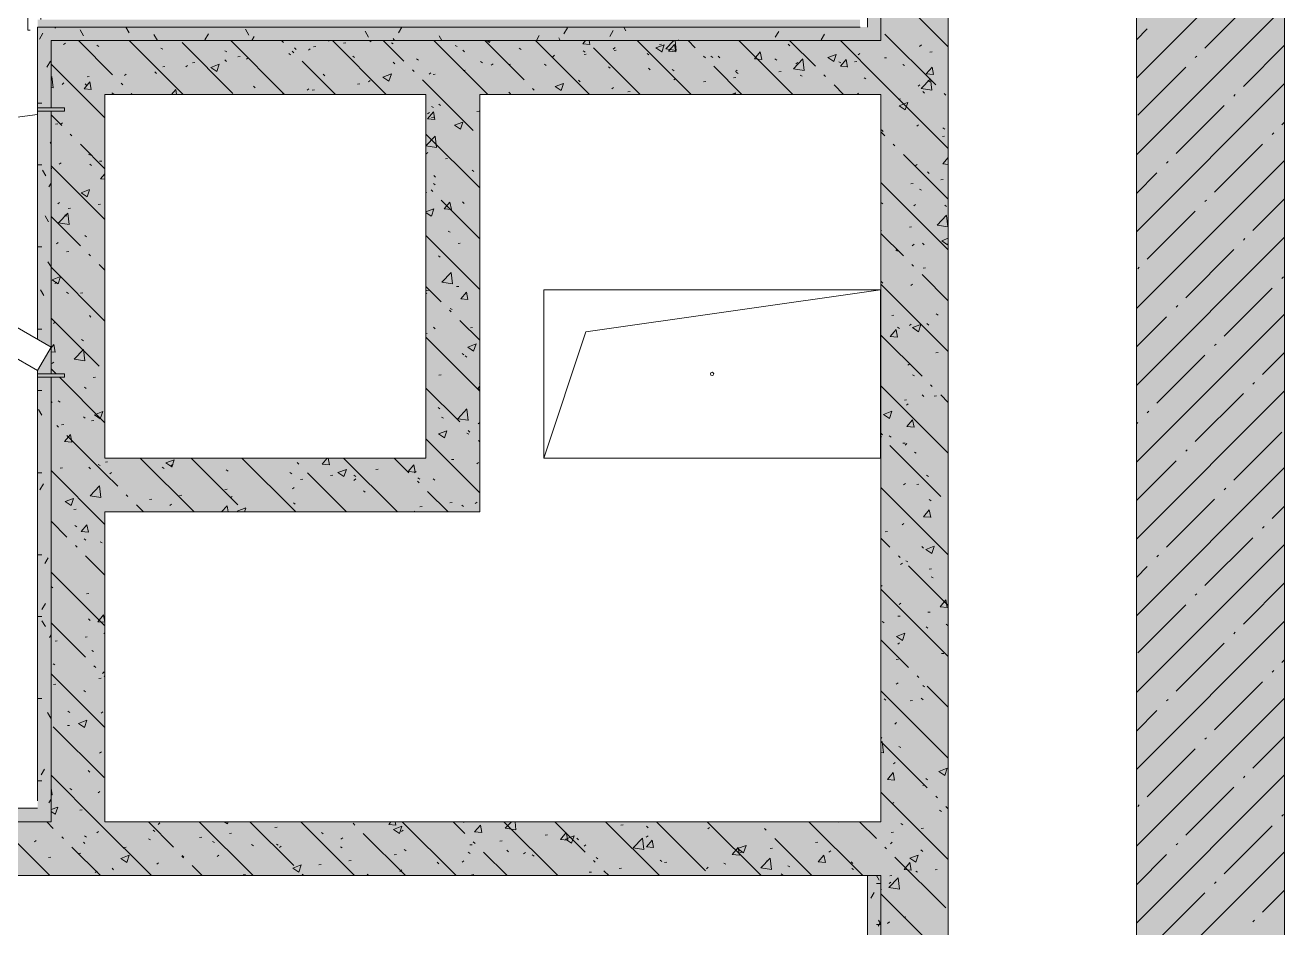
# Model space of a CAD drawing. Header units: millimetres. Extents: x -3817 to 677485, y -22715 to 103890.
# Drawn here: x 410113 to 411985, y 25262 to 26602 of the extents above; entities that cross this region are included whole.
import ezdxf

# ---------------------------------------------------------------- set-up
doc = ezdxf.new("R2010")
doc.units = ezdxf.units.MM
doc.layers.add('PDF _Геометрия', color=7, linetype='Continuous', true_color=0x1d1d1d)
doc.layers.add('PDF _Сплошная заливка', color=7, linetype='Continuous', true_color=0xffffff)

msp = doc.modelspace()

# ---------------------------------------------------------------- hatches: boundary and pattern name
at = {"layer": 'PDF _Сплошная заливка', "transparency": 33554559}
h = msp.add_hatch(color=256, dxfattribs=at)
h.paths.add_polyline_path([(411363.6, 26579), (411383.6, 26579), (411383.6, 27779), (411363.6, 27790.6), (411363.6, 26599)], flags=0)
h.paths.add_polyline_path([(411383.6, 27825.2), (411383.6, 28819), (411363.6, 28819), (411363.6, 27836.7), (411372.3, 27831.7)], flags=0)
for points in [[(411482.9, 20719), (411482.9, 28819), (411383.6, 28819), (411383.6, 28269), (411423.6, 28269), (411423.6, 28264), (411383.6, 28264), (411383.6, 27825.2), (411403.6, 27813.6), (411383.6, 27779), (411383.6, 27774), (411423.6, 27774), (411423.6, 27769), (411383.6, 27769), (411383.6, 21619), (411423.6, 21619), (411423.6, 21614), (411383.6, 21614), (411383.6, 21275.2), (411403.6, 21263.6), (411383.6, 21229), (411383.6, 21224), (411423.6, 21224), (411423.6, 21219), (411383.6, 21219), (411383.6, 20719)], [(411363.6, 26579), (411363.6, 26599), (410151.4, 26599), (410151.4, 26579), (410521, 26579)], [(410788, 26499), (411383.6, 26499), (411383.6, 26579), (410151.4, 26579), (410151.4, 26499), (410708, 26499)], [(410231.4, 25419), (410231.4, 26499), (410151.4, 26499), (410151.4, 26479), (410171.4, 26479), (410171.4, 26474), (410151.4, 26474), (410151.4, 26084), (410171.4, 26084), (410171.4, 26079), (410151.4, 26079), (410151.4, 25419)], [(410788, 25879), (410788, 25959), (410231.4, 25959), (410231.4, 25879), (410521, 25879)], [(411383.6, 25339), (411383.6, 25419), (408432.9, 25419), (408432.9, 25339), (411363.6, 25339)]]:
    msp.add_hatch(color=256, dxfattribs=at).paths.add_polyline_path(points)
h = msp.add_hatch(color=256, dxfattribs=at)
h.paths.add_polyline_path([(411982.9, 17069), (411982.9, 17449), (411762.9, 17449), (411762.9, 17069)], flags=0)
h.paths.add_polyline_path([(411982.9, 21019), (411982.9, 24619), (411762.9, 24619), (411762.9, 21019), (411771.4, 21019)], flags=0)
h.paths.add_polyline_path([(411982.9, 25119), (411982.9, 28519), (411762.9, 28519), (411762.9, 25119), (411887, 25119)], flags=0)
h = msp.add_hatch(color=256, dxfattribs=at)
h.paths.add_polyline_path([(410131.4, 25439), (410151.4, 25439), (410151.4, 26079), (410131.4, 26079), (410131.4, 25450)], flags=0)
h.paths.add_polyline_path([(410151.4, 26123.6), (410150.9, 26474), (410131.4, 26474), (410131.4, 26135.2), (410144.3, 26127.7)], flags=0)
h.paths.add_polyline_path([(410131.4, 26084), (410151.4, 26084), (410151.4, 26123.6), (410131.4, 26089)], flags=0)
h.paths.add_polyline_path([(410151, 26479), (410151.4, 26479), (410151.4, 26599), (410131.4, 26599), (410131.4, 26479)], flags=0)
h = msp.add_hatch(color=256, dxfattribs=at)
h.paths.add_polyline_path([(411383.6, 20719), (411383.6, 21229), (411363.6, 21240.6), (411363.6, 20719)], flags=0)
h.paths.add_polyline_path([(411383.6, 21275.2), (411383.6, 25339), (411363.6, 25339), (411363.6, 21286.7), (411381, 21276.7)], flags=0)

# ---------------------------------------------------------------- linework, layer by layer
at = {"layer": 'PDF _Геометрия', "color": 9, "lineweight": 9, "true_color": 0xc0c0c0}
for points in [[(411483.6, 25119), (411483.6, 28819), (411482.9, 28819), (411482.9, 29019), (412423.6, 29019), (412252.9, 29019), (412032.9, 29019), (412032.9, 20409)], [(411982.9, 20439), (411982.9, 20519), (411982.9, 28519), (411762.9, 28519), (411762.9, 25119)], [(410151.4, 26599), (410131.4, 26599)], [(411383.6, 25119), (408432.9, 25119), (408432.9, 25339), (411363.6, 25339), (411363.6, 25039), (408432.9, 25039), (411383.6, 25039)]]:
    msp.add_lwpolyline(points, dxfattribs=at)
at = {"layer": 'PDF _Геометрия', "color": 7, "lineweight": 9}
for points in [[(411363.6, 27790.6), (411363.6, 26599)], [(410136.4, 26614.5), (410136.4, 26610), (410136.4, 26614.5), (410116.9, 26614.5), (410116.9, 26594.5), (410116.9, 26614.5), (410120.4, 26614.5)], [(410131.4, 26599), (410131.4, 26135.2)], [(411352.6, 26599), (410151.4, 26599)], [(411383.6, 26579), (411363.6, 26579), (410151.4, 26579), (411363.6, 26579)], [(410882.9, 25959), (410945.4, 26146.5), (411382.9, 26209)], [(410151.4, 25439), (410151.4, 26079), (410151.4, 25439), (410151.4, 25419), (408452.9, 25419)], [(410131.4, 26089), (410131.4, 25450)], [(410151.4, 25419), (408452.9, 25419), (408432.9, 25419), (408432.9, 25489), (408432.9, 25419)], [(410131.4, 25439), (408463.9, 25439)], [(411383.6, 25039), (411383.6, 21275.2), (411383.6, 25339), (411363.6, 25339)], [(411383.6, 25339), (411383.6, 25119)]]:
    msp.add_lwpolyline(points, dxfattribs=at)
for points in [[(411383.6, 27779), (411383.6, 26579)], [(410116.9, 26594.5), (410120.4, 26594.5)], [(410151.4, 26499), (410151.4, 26479)], [(410151.4, 26474), (410151.4, 26084)], [(411382.9, 26209), (411382.9, 25959), (410882.9, 25959), (410882.9, 26209)], [(411382.9, 26209), (410882.9, 26209), (410882.9, 25959), (411382.9, 25959)]]:
    msp.add_lwpolyline(points, close=True, dxfattribs=at)
at = {"layer": 'PDF _Геометрия', "lineweight": 9}
for points in [[(411762.9, 26523.1), (411982.9, 26743.1)], [(411864.7, 26567.9), (411935.9, 26639.2)], [(411762.9, 26409.1), (411982.9, 26629.1)], [(411762.9, 26580.2), (411779.1, 26596.4)], [(411921.7, 26510.9), (411982.9, 26572.1)], [(411850.4, 26553.6), (411852.8, 26556)], [(411764.9, 26468.1), (411836.2, 26539.4)], [(411762.9, 26295), (411982.9, 26515)], [(411907.4, 26496.6), (411909.8, 26499)], [(411821.9, 26411.1), (411893.2, 26482.4)], [(411978.7, 26453.8), (411982.9, 26458)], [(411964.5, 26439.6), (411966.8, 26442)], [(411878.9, 26354.1), (411950.2, 26425.3)], [(411762.9, 26181), (411982.9, 26401)], [(411807.6, 26396.8), (411810, 26399.2)], [(411762.9, 26352.1), (411793.4, 26382.6)], [(411864.7, 26339.8), (411867, 26342.2)], [(411935.9, 26297), (411982.9, 26344)], [(411779.1, 26254.3), (411850.4, 26325.5)], [(411762.9, 26066.9), (411982.9, 26286.9)], [(411921.7, 26282.8), (411924.1, 26285.1)], [(411836.2, 26197.2), (411907.4, 26268.5)], [(411764.9, 26240), (411767.2, 26242.4)], [(411978.7, 26225.7), (411981.1, 26228.1)], [(411893.2, 26140.2), (411964.5, 26211.5)], [(411821.9, 26183), (411824.3, 26185.4)], [(411762.9, 25952.9), (411982.9, 26172.9)], [(411762.9, 26124), (411807.6, 26168.7)], [(411878.9, 26126), (411881.3, 26128.3)], [(411793.4, 26040.4), (411864.7, 26111.7)], [(411950.2, 26083.2), (411982.9, 26115.9)], [(411762.9, 25838.8), (411982.9, 26058.9)], [(411850.4, 25983.4), (411921.7, 26054.7)], [(411935.9, 26068.9), (411938.3, 26071.3)], [(411779.1, 26026.2), (411781.5, 26028.5)], [(411762.9, 26009.9), (411764.9, 26011.9)], [(411907.4, 25926.4), (411978.7, 25997.7)], [(411836.2, 25969.1), (411838.5, 25971.5)], [(411762.9, 25895.9), (411821.9, 25954.9)], [(411762.9, 25724.8), (411982.9, 25944.8)], [(411893.2, 25912.1), (411895.5, 25914.5)], [(411807.6, 25826.6), (411878.9, 25897.9)], [(411964.5, 25869.3), (411982.9, 25887.8)], [(411950.2, 25855.1), (411952.6, 25857.5)], [(411762.9, 25610.8), (411982.9, 25830.8)], [(411864.7, 25769.6), (411935.9, 25840.8)], [(411793.4, 25812.3), (411795.8, 25814.7)], [(411762.9, 25781.8), (411779.1, 25798.1)], [(411921.7, 25712.5), (411982.9, 25773.7)], [(411850.4, 25755.3), (411852.8, 25757.7)], [(411764.9, 25669.8), (411836.2, 25741)], [(411762.9, 25496.7), (411982.9, 25716.7)], [(411907.4, 25698.3), (411909.8, 25700.6)], [(411821.9, 25612.7), (411893.2, 25684)], [(411964.5, 25641.2), (411966.8, 25643.6)], [(411978.7, 25655.5), (411982.9, 25659.7)], [(411878.9, 25555.7), (411950.2, 25627)], [(411762.9, 25382.7), (411982.9, 25602.7)], [(411807.6, 25598.5), (411810, 25600.8)], [(411762.9, 25553.7), (411793.4, 25584.2)], [(411864.7, 25541.5), (411867, 25543.8)], [(411935.9, 25498.7), (411982.9, 25545.6)], [(411779.1, 25455.9), (411850.4, 25527.2)], [(411762.9, 25268.6), (411982.9, 25488.6)], [(411921.7, 25484.4), (411924.1, 25486.8)], [(411836.2, 25398.9), (411907.4, 25470.2)], [(411764.9, 25441.7), (411767.2, 25444)], [(411978.7, 25427.4), (411981.1, 25429.8)], [(411893.2, 25341.9), (411964.5, 25413.2)], [(411821.9, 25384.6), (411824.3, 25387)], [(411762.9, 25154.6), (411982.9, 25374.6)], [(411762.9, 25325.6), (411807.6, 25370.4)], [(411878.9, 25327.6), (411881.3, 25330)], [(411793.4, 25242.1), (411864.7, 25313.4)], [(411950.2, 25284.8), (411982.9, 25317.5)], [(411935.9, 25270.6), (411938.3, 25273)]]:
    msp.add_lwpolyline(points, dxfattribs=at)
at = {"layer": 'PDF _Геометрия', "color": 252, "lineweight": 9, "true_color": 0x878787}
for points in [[(411483.6, 26569.7), (411383.6, 26669.7)], [(410242.9, 26528.1), (410192, 26579)], [(410347.4, 26499), (410267.4, 26579)], [(410498.2, 26499), (410418.2, 26579)], [(410496.8, 26575.9), (410493.7, 26579)], [(410562.9, 26579), (410564.6, 26577.9)], [(410649.1, 26499), (410569.1, 26579)], [(410625, 26577), (410627.6, 26579)], [(410675.3, 26548.3), (410644.6, 26579)], [(410800, 26499), (410720, 26579)], [(410853.9, 26520.6), (410795.5, 26579)], [(410798.5, 26579), (410802.6, 26576.2)], [(410802.6, 26576.2), (410803.5, 26579)], [(410950.8, 26499), (410870.8, 26579)], [(410951.5, 26573.2), (410940.9, 26574.2), (410944.9, 26579)], [(410951.5, 26573.2), (410950.4, 26579)], [(411101.7, 26499), (411021.7, 26579)], [(411079.8, 26564.1), (411064, 26566.6), (411075.9, 26579)], [(411079.8, 26564), (411078.1, 26579)], [(411107.8, 26568.4), (411097.2, 26579)], [(411252.6, 26499), (411172.6, 26579)], [(411286.4, 26540.7), (411248.1, 26579)], [(411483.6, 26418.9), (411383.6, 26518.9), (411323.5, 26579)], [(411464.9, 26513.1), (411389.5, 26588.5)], [(410170.1, 26573.1), (410172.8, 26575.1)], [(410219.6, 26571.9), (410222.4, 26570.1)], [(410314.5, 26567.8), (410317.4, 26566)], [(410421.4, 26500.5), (410345.9, 26575.9)], [(410409.4, 26563.8), (410412.3, 26562)], [(410504.3, 26559.8), (410507.2, 26558)], [(410511.9, 26560.8), (410509.4, 26563.3)], [(410513, 26568.1), (410515.5, 26565.8)], [(410533.7, 26564.5), (410536.4, 26566.5)], [(410541.3, 26569.4), (410544.6, 26569.9)], [(410585.8, 26575.3), (410589.1, 26575.7)], [(410656.7, 26575.7), (410659.5, 26573.9)], [(410751.6, 26571.7), (410754.4, 26569.9)], [(410763, 26564.6), (410765.5, 26562.4)], [(410846.5, 26567.7), (410849.3, 26565.9)], [(410941.4, 26563.7), (410944.3, 26561.9)], [(411026.3, 26499), (410957, 26568.4)], [(410986.1, 26566.4), (410988.8, 26568.5)], [(410987.3, 26564.2), (410990.6, 26564.6)], [(411036.3, 26559.6), (411039.2, 26557.8)], [(411058.1, 26562), (411049.2, 26568), (411061.7, 26572.7)], [(411054.6, 26573.1), (411058, 26573.5)], [(411058.1, 26561.9), (411061.7, 26572.7)], [(411068.4, 26563), (411077, 26573.2)], [(411068.4, 26563), (411079, 26562.1)], [(411079, 26562), (411077, 26573.2)], [(411206.6, 26550.9), (411195.9, 26551.8), (411204.5, 26562.1)], [(411206.6, 26550.9), (411204.5, 26562)], [(411245.7, 26573.6), (411248.2, 26571.3)], [(411349.8, 26557.8), (411352.4, 26559.8)], [(411441, 26570.3), (411443.7, 26572.4)], [(411456.1, 26561.9), (411459.5, 26562.4)], [(410231.4, 26464.1), (410196.5, 26499), (410151.4, 26544.1)], [(410317.2, 26539.9), (410320.5, 26540.4)], [(410351.6, 26539.8), (410354.2, 26541.8)], [(410361.7, 26545.8), (410365, 26546.2)], [(410397.7, 26533.1), (410388.8, 26539.1), (410401.3, 26543.9)], [(410397.7, 26533.1), (410401.3, 26543.8)], [(410409.4, 26550.3), (410411.8, 26548)], [(410429, 26554.7), (410432.3, 26555.1)], [(410441.4, 26551.1), (410444.1, 26553.2)], [(410573.7, 26499), (410524.5, 26548.3)], [(410599.3, 26555.8), (410602.1, 26554)], [(410659.3, 26546.8), (410661.8, 26544.6)], [(410694.2, 26551.8), (410697, 26550)], [(410789.1, 26547.8), (410791.9, 26546)], [(410805, 26542.5), (410807.7, 26544.6)], [(410830.5, 26543.5), (410833.8, 26544)], [(410884, 26543.8), (410886.8, 26542)], [(410896.3, 26555), (410899, 26557.1)], [(410942.8, 26558.3), (410946.1, 26558.8)], [(411122.9, 26553.3), (411120.4, 26555.8)], [(411131.3, 26555.6), (411134.1, 26553.8)], [(411177.2, 26499), (411135.5, 26540.7)], [(411142, 26555.8), (411144.5, 26553.5)], [(411226.2, 26551.6), (411229, 26549.8)], [(411269.5, 26534.7), (411253.7, 26537.1), (411267.6, 26551.6)], [(411257.4, 26544.5), (411260.1, 26546.5)], [(411269.5, 26534.6), (411267.6, 26551.5)], [(411313.6, 26547.7), (411304.8, 26553.7), (411317.2, 26558.5)], [(411313.6, 26547.7), (411317.2, 26558.4)], [(411321.1, 26547.6), (411323.9, 26545.8)], [(411334.1, 26539.8), (411323.5, 26540.7), (411332, 26550.9)], [(411334.1, 26539.7), (411332, 26550.8)], [(411344.3, 26547.2), (411347.6, 26547.7)], [(411388.8, 26553.1), (411392.1, 26553.5)], [(411416, 26543.6), (411418.8, 26541.8)], [(410151.4, 26524.3), (410152.6, 26525.5)], [(410154.6, 26508.6), (410152.6, 26525.5)], [(410204.9, 26525.2), (410208.2, 26525.6)], [(410260.3, 26527.2), (410263, 26529.3)], [(410305.7, 26532.5), (410308.1, 26530.2)], [(410555.7, 26529), (410558.1, 26526.8)], [(410653.2, 26518.9), (410644.3, 26524.8), (410656.8, 26529.6)], [(410653.2, 26518.8), (410656.8, 26529.6)], [(410690.4, 26533.2), (410687.9, 26535.7)], [(410712.7, 26529.2), (410715.3, 26531.2)], [(410718.7, 26528.8), (410722, 26529.3)], [(410763.2, 26534.7), (410766.5, 26535.1)], [(410978.9, 26539.8), (410981.7, 26538)], [(411038.3, 26538), (411040.8, 26535.7)], [(411073.8, 26535.8), (411076.7, 26534)], [(411076.3, 26520.6), (411079, 26522.6)], [(411164.7, 26523.6), (411168, 26524)], [(411167.6, 26533.1), (411170.3, 26535.1)], [(411168.7, 26531.8), (411171.6, 26530)], [(411232, 26532.4), (411235.3, 26532.9)], [(411263.7, 26527.7), (411266.5, 26525.9)], [(411301.4, 26525.6), (411298.9, 26528.1)], [(411358.6, 26523.7), (411361.4, 26521.9)], [(411459.3, 26505.2), (411443.5, 26507.7), (411457.3, 26522.1)], [(411461.6, 26528.6), (411451, 26529.5), (411459.6, 26539.7)], [(411459.3, 26505.2), (411457.3, 26522.1)], [(411461.6, 26528.5), (411459.6, 26539.7)], [(410151.4, 26509.1), (410154.6, 26508.6)], [(410168, 26513.9), (410170.6, 26516)], [(410211, 26506.4), (410200.4, 26507.4), (410208.9, 26517.6)], [(410202, 26514.7), (410204.4, 26512.4)], [(410211, 26506.4), (410209, 26517.5)], [(410257.9, 26513.1), (410255.4, 26515.6)], [(410330.2, 26499), (410336.5, 26506.4)], [(410337.8, 26499), (410336.5, 26506.4)], [(410452, 26511.2), (410454.4, 26509)], [(410531.6, 26505.3), (410534.2, 26507.3)], [(410539, 26505.2), (410542.4, 26505.6)], [(410606.4, 26514), (410609.7, 26514.5)], [(410622.9, 26517.8), (410625.5, 26519.8)], [(410778.4, 26445.2), (410724.6, 26499), (410703, 26520.6)], [(410869, 26505.5), (410866.4, 26508)], [(410908.7, 26504.6), (410899.9, 26510.6), (410912.3, 26515.4)], [(410908.7, 26504.6), (410912.3, 26515.3)], [(410934.6, 26520.2), (410937.1, 26517.9)], [(410984, 26507.2), (410986.6, 26509.3)], [(411007.9, 26502.9), (411011.2, 26503.4)], [(411120.2, 26517.7), (411123.5, 26518.2)], [(411328.1, 26499), (411314, 26513.1)], [(411438.9, 26511.1), (411441.5, 26513.2)], [(411445.7, 26503.1), (411448.2, 26500.9)], [(411453.5, 26519.7), (411456.3, 26517.9)], [(410241.7, 26501.3), (410244.5, 26499.5)], [(410272, 26499), (410270.5, 26500.5)], [(410494.5, 26499.3), (410497.8, 26499.8)], [(410727.2, 26484.6), (410729.7, 26482.3)], [(410830.9, 26502.4), (410833.4, 26500.1)], [(411162.2, 26499), (411167.8, 26501.1)], [(411167.1, 26499), (411167.8, 26501.1)], [(411348.1, 26499), (411350.2, 26500.7)], [(411409.4, 26491.8), (411412.7, 26492.3)], [(411419.7, 26476.2), (411410.9, 26482.1), (411423.3, 26486.9)], [(411419.8, 26476.1), (411423.4, 26486.8)], [(411480, 26498), (411477.5, 26500.5)], [(410167.4, 26452.7), (410151.4, 26468.7)], [(410721.1, 26461.8), (410710.5, 26462.7), (410719.1, 26473)], [(410710.5, 26470), (410713.2, 26472)], [(410716.2, 26481.3), (410719.1, 26479.5)], [(410721.1, 26461.7), (410719.1, 26472.9)], [(410783.7, 26473.4), (410787.1, 26473.9)], [(410158.1, 26455), (410161.4, 26455.5)], [(410165.8, 26454.7), (410168.4, 26456.8)], [(410716.4, 26464.6), (410719.7, 26465)], [(410759.3, 26447.3), (410750.5, 26453.3), (410762.9, 26458)], [(410759.3, 26447.2), (410762.9, 26458)], [(411436.7, 26451.9), (411439.4, 26454)], [(411475.5, 26449.2), (411478.4, 26447.4)], [(410182.5, 26437.6), (410180, 26440.1)], [(410788, 26360.1), (410708, 26440.1)], [(410723.8, 26420.3), (410708, 26422.8), (410721.9, 26437.2)], [(410723.9, 26420.3), (410721.9, 26437.2)], [(411389.5, 26437.6), (411383.6, 26443.5)], [(411384.7, 26446.3), (411387.1, 26444)], [(411474.9, 26436.5), (411478.2, 26436.9)], [(410231.4, 26388.7), (410195.1, 26425)], [(410207, 26410.5), (410209.9, 26408.7)], [(410708.4, 26410.8), (410711, 26412.9)], [(411404.5, 26422.5), (411402, 26425)], [(411483.6, 26343.5), (411417.1, 26410)], [(410231.4, 26313.2), (410151.4, 26393.2)], [(410163.6, 26395.5), (410166.3, 26397.6)], [(410208.8, 26395.6), (410211.3, 26393.4)], [(410223.6, 26399.7), (410226.9, 26400.1)], [(410737, 26403.3), (410740.3, 26403.7)], [(411434.6, 26392.8), (411437.2, 26394.8)], [(411483.6, 26395.1), (411475.7, 26395.8), (411483.6, 26405.3)], [(410151.4, 26389.5), (410152.4, 26388.8)], [(410231.4, 26373.1), (410225, 26373.6), (410231.4, 26381.2)], [(410719.9, 26378.5), (410722.4, 26376.3)], [(410776.5, 26386.4), (410779.3, 26384.6)], [(411452.6, 26384.1), (411455, 26381.8)], [(411472.6, 26372.2), (411476, 26372.6)], [(410205, 26346.8), (410196.2, 26352.8), (410208.6, 26357.6)], [(410205, 26346.8), (410208.6, 26357.5)], [(410708, 26353), (410708.9, 26353.7)], [(410718.1, 26354.6), (410715.6, 26357.2)], [(410719.1, 26366.6), (410721.9, 26364.8)], [(411483.6, 26268), (411383.6, 26368)], [(411428.1, 26366.4), (411431.4, 26366.8)], [(411440.9, 26358.4), (411443.7, 26356.6)], [(410161.5, 26336.3), (410164.1, 26338.4)], [(410221.3, 26335.4), (410224.7, 26335.9)], [(410788, 26284.7), (410730.7, 26342.1)], [(410745.8, 26328.1), (410735.2, 26329), (410743.7, 26339.2)], [(410745.8, 26328), (410743.7, 26339.1)], [(410762.5, 26339.5), (410765, 26337.2)], [(411383.6, 26338.4), (411386.3, 26336.7)], [(411432.4, 26333.6), (411435.1, 26335.6)], [(411478.4, 26334.5), (411481.2, 26332.7)], [(410195.1, 26274.2), (410151.4, 26317.8)], [(410178.1, 26306), (410162.3, 26308.5), (410176.2, 26322.9)], [(410171.7, 26320.1), (410174.5, 26318.3)], [(410178.2, 26305.9), (410176.2, 26322.8)], [(410176.8, 26329.6), (410180.2, 26330)], [(410708, 26324.6), (410719.6, 26329.1)], [(410708, 26323.8), (410716, 26318.4)], [(410716.1, 26318.3), (410719.7, 26329)], [(411482.9, 26302.6), (411467, 26305.1), (411480.9, 26319.5)], [(411482.9, 26302.6), (411480.9, 26319.4)], [(411425.9, 26302.1), (411429.2, 26302.5)], [(410159.3, 26277.2), (410162, 26279.2)], [(410201.5, 26289.5), (410203.9, 26287.3)], [(410788, 26209.3), (410708, 26289.3)], [(410741.1, 26296.1), (410744, 26294.3)], [(410755.7, 26277.8), (410759, 26278.3)], [(411383.6, 26296.5), (411384.7, 26296.7)], [(411417.1, 26259.1), (411383.6, 26292.6)], [(411482.6, 26275.6), (411473.8, 26281.6), (411483.6, 26285.4)], [(411482.6, 26275.6), (411483.6, 26278.5)], [(410174.6, 26265.3), (410177.9, 26265.7)], [(410210.2, 26259.1), (410207.7, 26261.6)], [(410726.7, 26259.5), (410729.2, 26257.2)], [(411405.5, 26268), (411408.4, 26266.2)], [(411430.2, 26274.4), (411432.9, 26276.4)], [(411445.2, 26278), (411447.7, 26275.7)], [(410231.4, 26162.4), (410151.4, 26242.4)], [(410231.4, 26237.8), (410222.7, 26246.5)], [(411432.2, 26244), (411429.7, 26246.5)], [(411446.4, 26240.8), (411449.7, 26241.3)], [(410161.7, 26217.9), (410152.9, 26223.9), (410165.3, 26228.7)], [(410161.8, 26217.8), (410165.4, 26228.6)], [(410747.4, 26217.7), (410731.6, 26220.2), (410745.4, 26234.6)], [(410747.4, 26217.7), (410745.5, 26234.5)], [(411483.6, 26192.6), (411444.8, 26231.4)], [(410157.1, 26218), (410159.8, 26220)], [(410174.5, 26205.4), (410177.4, 26203.6)], [(410195.1, 26204), (410198.5, 26204.5)], [(410730.7, 26191.2), (410708, 26213.9)], [(410708, 26204.3), (410709.3, 26203.4)], [(410708.9, 26207.7), (410712.3, 26208.1)], [(410753.4, 26213.6), (410756.8, 26214)], [(410770.5, 26194.3), (410759.8, 26195.3), (410768.4, 26205.5)], [(410770.5, 26194.3), (410768.4, 26205.4)], [(411483.6, 26117.1), (411383.6, 26217.1)], [(411384.1, 26221.1), (411386.6, 26218.9)], [(411428.1, 26215.2), (411430.7, 26217.2)], [(410222.7, 26095.6), (410151.4, 26167)], [(410208.3, 26170.5), (410210.7, 26168.2)], [(410745.7, 26176.1), (410743.2, 26178.6)], [(410744, 26181.3), (410746.8, 26179.5)], [(411399.6, 26170.7), (411403, 26171.1)], [(411465.8, 26173.1), (411468.7, 26171.3)], [(410155, 26158.8), (410157.6, 26160.8)], [(410719.4, 26153.4), (410721.9, 26151.1)], [(410788, 26133.9), (410758.3, 26163.5)], [(410774, 26152.3), (410777.3, 26152.7)], [(411408.1, 26138.5), (411397.5, 26139.5), (411406, 26149.7)], [(411408.1, 26138.5), (411406.1, 26149.6)], [(411408.4, 26153.2), (411411.2, 26151.4)], [(411425.9, 26156), (411428.6, 26158)], [(411439.3, 26146.7), (411430.5, 26152.7), (411443, 26157.5)], [(411439.4, 26146.6), (411443, 26157.4)], [(411452, 26158.9), (411454.5, 26156.6)], [(410151.4, 26134.3), (410151.7, 26134.3)], [(410196.6, 26134.9), (410199.4, 26133.1)], [(410708, 26143.6), (410710, 26143.9)], [(410788, 26058.4), (410708, 26138.4)], [(410778.9, 26117.8), (410770.1, 26123.8), (410782.5, 26128.6)], [(410778.9, 26117.8), (410782.5, 26128.5)], [(411444.8, 26080.6), (411383.6, 26141.7)], [(410151.4, 26122.7), (410155.4, 26127.5)], [(410151.4, 26116.9), (410157.5, 26116.4)], [(410157.5, 26116.3), (410155.4, 26127.5)], [(410201.7, 26103.4), (410185.9, 26105.8), (410199.8, 26120.3)], [(410201.7, 26103.3), (410199.8, 26120.2)], [(410762, 26114.3), (410764.5, 26112.1)], [(410766.1, 26110.8), (410768.9, 26109)], [(411465.2, 26115.4), (411468.5, 26115.8)], [(410158.9, 26084), (410151.4, 26091.5)], [(410152.8, 26099.6), (410155.5, 26101.6)], [(411423.7, 26096.8), (411426.4, 26098.8)], [(410231.4, 26011.5), (410163.9, 26079)], [(410213.9, 26078.6), (410217.2, 26079)], [(410727.2, 26082.2), (410730.6, 26082.6)], [(411430.5, 26082.7), (411433.3, 26080.9)], [(410200.9, 26064.4), (410203.4, 26062.1)], [(410758.3, 26012.7), (410708, 26063)], [(410788, 26061.2), (410784.5, 26061.5), (410788, 26065.7)], [(410787.7, 26069), (410788, 26069.2)], [(411483.6, 25966.2), (411383.6, 26066.3)], [(411459.9, 26065.5), (411457.3, 26068)], [(410151.4, 26041), (410153.3, 26042.4)], [(410162, 26044), (410164.8, 26042.2)], [(411418.4, 26045.2), (411421.7, 26045.7)], [(411421.6, 26037.6), (411424.2, 26039.7)], [(411444.7, 26052.8), (411447.2, 26050.6)], [(411462.9, 26051.1), (411466.2, 26051.5)], [(411483.6, 26041.7), (411472.4, 26052.9)], [(410199.4, 26020.1), (410202.3, 26018.3)], [(410224.6, 26017.4), (410215.8, 26023.4), (410228.2, 26028.1)], [(410224.6, 26017.3), (410228.2, 26028.1)], [(410726.2, 26034.3), (410728.7, 26032.1)], [(410731.4, 26020), (410734.3, 26018.2)], [(410771, 26015.1), (410755.2, 26017.5), (410769, 26032)], [(410771, 26015), (410769, 26031.9)], [(411396.1, 26017.8), (411387.2, 26023.7), (411399.7, 26028.5)], [(411396.1, 26017.7), (411399.7, 26028.5)], [(410162.4, 26005.1), (410159.9, 26007.6)], [(410167.1, 26008.4), (410170.4, 26008.9)], [(410211.6, 26014.3), (410214.9, 26014.7)], [(410735.7, 25988.9), (410726.8, 25994.9), (410739.3, 25999.7)], [(410735.7, 25988.9), (410739.3, 25999.6)], [(410773.4, 25997.6), (410770.9, 26000.1)], [(410785.6, 26009.8), (410788, 26011.7)], [(411432.8, 26004.8), (411422.1, 26005.7), (411430.7, 26015.9)], [(411432.8, 26004.7), (411430.7, 26015.9)], [(410182.1, 25982.6), (410171.5, 25983.6), (410180.1, 25993.8)], [(410250.4, 25917.1), (410231.4, 25936.1), (410175, 25992.6)], [(410182.2, 25982.6), (410180.1, 25993.7)], [(410788, 25907.5), (410736.5, 25959), (410708, 25987.5)], [(410768.9, 25996.1), (410771.8, 25994.3)], [(410788, 25983), (410786, 25985)], [(411383.6, 25996), (411386.1, 25993.7)], [(411384.4, 25990), (411383.6, 25990.9)], [(411395.8, 25991.9), (411398.7, 25990.1)], [(411416.1, 25981), (411419.4, 25981.4)], [(411419.4, 25978.4), (411422.1, 25980.5)], [(411483.5, 25989.8), (411483.6, 25989.8)], [(411472.4, 25902), (411397, 25977.5)], [(411433.3, 25968), (411436.1, 25966.2)], [(410164.8, 25944.2), (410168.2, 25944.6)], [(410207.7, 25945.3), (410210.2, 25943.1)], [(410221.5, 25949.6), (410224.3, 25947.8)], [(410232.2, 25953), (410235.5, 25953.5)], [(410363.9, 25879), (410283.9, 25959)], [(410316.4, 25945.6), (410319.2, 25943.8)], [(410330.7, 25945.8), (410321.9, 25951.8), (410334.3, 25956.6)], [(410330, 25947.9), (410332.6, 25949.9)], [(410330.8, 25945.7), (410334.4, 25956.5)], [(410428.9, 25889.5), (410359.4, 25959)], [(410411.3, 25941.6), (410414.2, 25939.8)], [(410514.8, 25879), (410434.8, 25959)], [(410519.4, 25949.8), (410516.9, 25952.3)], [(410564.7, 25949.2), (410554.1, 25950.1), (410561.6, 25959)], [(410564.8, 25949.1), (410562.9, 25959)], [(410586.3, 25931.6), (410577.4, 25937.5), (410589.9, 25942.3)], [(410665.6, 25879), (410585.6, 25959)], [(410586.3, 25931.5), (410589.9, 25942.2)], [(410633.7, 25941.9), (410637, 25942.4)], [(410682.9, 25937.2), (410661.1, 25959)], [(410692.3, 25938), (410681.6, 25938.9), (410690.2, 25949.2)], [(410692.3, 25937.9), (410690.2, 25949.1)], [(410746, 25956.7), (410749.3, 25957.1)], [(410783.4, 25950.6), (410786.1, 25952.7)], [(410231.4, 25860.6), (410151.4, 25940.6)], [(410238.7, 25935.4), (410241.3, 25937.4)], [(410506.2, 25937.6), (410509.1, 25935.8)], [(410521.8, 25927.2), (410525.2, 25927.6)], [(410590.3, 25879), (410532, 25937.2)], [(410566.3, 25933.1), (410569.7, 25933.5)], [(410601.1, 25933.6), (410604, 25931.8)], [(410601.2, 25925.9), (410603.9, 25928)], [(410691.1, 25937.3), (410693.7, 25939.3)], [(410698, 25922.2), (410695.5, 25924.7)], [(410696.1, 25929.6), (410698.9, 25927.8)], [(410718.9, 25928.2), (410721.3, 25926)], [(411451.5, 25933.8), (411454, 25931.5)], [(410225.3, 25900.7), (410209.5, 25903.2), (410223.3, 25917.6)], [(410225.3, 25900.7), (410223.3, 25917.6)], [(410265.5, 25902), (410263, 25904.5)], [(410342.2, 25903.5), (410345.5, 25904)], [(410409.5, 25912.4), (410412.9, 25912.9)], [(410510, 25913.4), (410512.6, 25915.4)], [(410615.2, 25910.4), (410617.6, 25908.2)], [(410741.1, 25879), (410710.5, 25909.6)], [(411483.6, 25815.4), (411383.6, 25915.4)], [(411417.3, 25919.2), (411419.9, 25921.3)], [(411436.7, 25919.7), (411440, 25920.1)], [(410181.3, 25888.5), (410172.5, 25894.4), (410185, 25899.2)], [(410181.4, 25888.4), (410185, 25899.1)], [(410288.5, 25879), (410278.1, 25889.5)], [(410297.7, 25897.7), (410301, 25898.1)], [(410327.8, 25888.7), (410330.5, 25890.7)], [(410404.3, 25879), (410413.1, 25888.2)], [(410414.2, 25879), (410413.1, 25888.1)], [(410417.6, 25900.1), (410420.3, 25902.1)], [(410511.5, 25892.6), (410513.9, 25890.4)], [(410699.2, 25886.6), (410702.5, 25887)], [(410743.7, 25892.4), (410747, 25892.9)], [(410761.5, 25889.2), (410763.9, 25886.9)], [(410781.2, 25891.4), (410783.9, 25893.5)], [(411455.4, 25897.5), (411458.2, 25895.7)], [(410185.4, 25882.9), (410188.7, 25883.3)], [(410429.8, 25879), (410428, 25880.2), (410440.5, 25885)], [(410438.5, 25879), (410440.5, 25884.9)], [(410690.1, 25879), (410691.6, 25880.2)], [(411457.4, 25871.1), (411446.8, 25872), (411455.4, 25882.2)], [(411457.5, 25871), (411455.4, 25882.1)], [(410175, 25841.7), (410151.4, 25865.2)], [(410186.9, 25858.8), (410189.7, 25857)], [(410206.8, 25848.9), (410196.2, 25849.8), (410204.8, 25860)], [(410206.8, 25848.8), (410204.8, 25860)], [(411389.9, 25849.6), (411393.2, 25850)], [(411415.1, 25860.1), (411417.8, 25862.1)], [(410190.1, 25826.6), (410187.5, 25829.1)], [(410200.4, 25839.2), (410202.9, 25837)], [(410224.4, 25834.9), (410227.2, 25833.1)], [(411397, 25826.6), (411383.6, 25840)], [(410231.4, 25785.2), (410202.6, 25814)], [(411412.1, 25811.5), (411409.6, 25814)], [(411444.2, 25827.7), (411446.6, 25825.4)], [(411459, 25817.3), (411450.1, 25823.2), (411462.6, 25828)], [(411459, 25817.2), (411462.6, 25827.9)], [(411412.9, 25800.9), (411415.6, 25802.9)], [(411420.7, 25806.6), (411423.6, 25804.8)], [(411483.6, 25740), (411424.7, 25798.9)], [(411455.4, 25794.2), (411458.8, 25794.7)], [(410231.4, 25709.8), (410151.4, 25789.8)], [(411458.2, 25782.8), (411461.1, 25781)], [(410151.5, 25768.4), (410154.3, 25766.6)], [(410204.1, 25757.4), (410207.5, 25757.9)], [(411383.6, 25770.4), (411385.6, 25768.6)], [(411483.6, 25664.5), (411383.6, 25764.5)], [(411410.8, 25741.7), (411413.4, 25743.7)], [(411482.1, 25737.3), (411471.5, 25738.3), (411480, 25748.5)], [(411482.1, 25737.3), (411480.1, 25748.4)], [(410207.2, 25720.2), (410209.7, 25717.9)], [(410231.4, 25715.2), (410220.9, 25716.1), (410229.4, 25726.3)], [(410231.4, 25715.6), (410229.4, 25726.2)], [(411408.7, 25724.1), (411412, 25724.5)], [(411453.2, 25730), (411456.5, 25730.4)], [(410202.6, 25663.2), (410151.4, 25714.4)], [(410230, 25698.6), (410231.4, 25699.7)], [(411385.4, 25716.3), (411388.2, 25714.5)], [(411415.7, 25688.3), (411406.8, 25694.3), (411419.3, 25699.1)], [(411415.7, 25688.3), (411419.3, 25699)], [(411451, 25708.6), (411453.5, 25706.4)], [(411480.3, 25712.3), (411483.1, 25710.5)], [(410157.4, 25687.3), (410160.7, 25687.7)], [(410201.9, 25693.2), (410205.2, 25693.6)], [(411424.7, 25648.1), (411383.6, 25689.1)], [(411408.6, 25682.5), (411411.3, 25684.5)], [(410211.8, 25673.5), (410214.6, 25671.7)], [(411473.7, 25668.7), (411477.1, 25669.1)], [(410154.4, 25653.7), (410157.2, 25651.9)], [(410217.7, 25648.1), (410215.2, 25650.6)], [(411406.4, 25659.8), (411409.7, 25660.3)], [(410231.4, 25558.9), (410151.4, 25638.9)], [(410155.1, 25623), (410158.4, 25623.5)], [(410222.4, 25631.9), (410225.8, 25632.3)], [(410227.9, 25639.4), (410230.5, 25641.5)], [(410231.4, 25634.4), (410230.3, 25635.5)], [(411406.4, 25623.3), (411409.1, 25625.3)], [(411439.7, 25633), (411437.2, 25635.5)], [(410199.9, 25614.1), (410202.4, 25611.8)], [(411483.6, 25513.6), (411383.6, 25613.6)], [(411445.7, 25621.4), (411448.5, 25619.6)], [(411483.6, 25589.1), (411452.3, 25620.4)], [(411388.2, 25601.5), (411391.1, 25599.7)], [(411427, 25598.6), (411430.3, 25599)], [(411443.6, 25602.5), (411446.1, 25600.3)], [(411483.2, 25597.5), (411483.6, 25597.2)], [(410176.4, 25583.2), (410179.2, 25581.4)], [(410201, 25559), (410192.1, 25565), (410204.6, 25569.8)], [(410201, 25558.9), (410204.6, 25569.7)], [(410225.7, 25580.2), (410228.4, 25582.3)], [(410230.3, 25484.6), (410154.8, 25560.1)], [(410175.7, 25561.8), (410179, 25562.2)], [(411404.3, 25564.1), (411406.9, 25566.2)], [(411383.6, 25544.7), (411385, 25543.4)], [(411383.6, 25536.5), (411385.4, 25538.4)], [(411452.3, 25469.5), (411383.6, 25538.3)], [(411387.4, 25521.5), (411385.4, 25538.4)], [(411410.3, 25531), (411413.1, 25529.2)], [(410223.5, 25521), (410226.2, 25523.1)], [(411383.6, 25522.1), (411387.4, 25521.5)], [(410206.7, 25495), (410209.2, 25492.8)], [(411403.9, 25481), (411393.3, 25481.9), (411401.9, 25492.1)], [(411403.9, 25480.9), (411401.9, 25492.1)], [(411402.1, 25504.9), (411404.8, 25507)], [(411478.6, 25487.8), (411469.7, 25493.8), (411482.2, 25498.6)], [(411478.6, 25487.7), (411482.2, 25498.5)], [(410300.4, 25339), (410220.4, 25419), (410151.4, 25488)], [(411445.7, 25473.1), (411449, 25473.5)], [(411450.5, 25483.5), (411452.9, 25481.2)], [(410153.3, 25458.8), (410151.4, 25469.1)], [(410151.4, 25459), (410153.3, 25458.8)], [(410179.3, 25468.4), (410182.1, 25466.6)], [(410221.4, 25461.9), (410224, 25463.9)], [(411483.6, 25362.8), (411383.6, 25462.8)], [(411467.4, 25454.5), (411464.9, 25457)], [(410151.4, 25437), (410161.3, 25440.8)], [(410157.7, 25430), (410161.3, 25440.8)], [(410194.4, 25436.3), (410197.7, 25436.7)], [(411400, 25445.7), (411402.6, 25447.8)], [(411470.6, 25436.2), (411473.4, 25434.4)], [(411483.6, 25438.3), (411480, 25441.9)], [(410149.6, 25339), (410069.6, 25419)], [(410154.8, 25409.2), (410145, 25419)], [(410151.4, 25434.3), (410157.7, 25430.1)], [(410333.4, 25381.5), (410295.9, 25419)], [(410310.5, 25415.2), (410313.2, 25417.2)], [(410451.3, 25339), (410371.3, 25419)], [(410408.5, 25419), (410413.2, 25415.8)], [(410413.2, 25415.8), (410414.3, 25419)], [(410511.9, 25353.9), (410446.8, 25419)], [(410602.2, 25339), (410522.2, 25419)], [(410663.4, 25414.2), (410652.8, 25415.1), (410656, 25419)], [(410659, 25419), (410659.2, 25418.8)], [(410663.4, 25414.1), (410662.5, 25419)], [(410753, 25339), (410673, 25419)], [(410765.9, 25401.7), (410748.5, 25419)], [(410763.9, 25417.9), (410765.3, 25419)], [(410903.9, 25339), (410823.9, 25419)], [(410841.7, 25407.2), (410825.9, 25409.7), (410834.9, 25419)], [(410841.7, 25407.1), (410840.3, 25419)], [(410944.4, 25374), (410899.4, 25419)], [(411054.8, 25339), (410974.8, 25419)], [(411122.9, 25346.3), (411050.3, 25419)], [(411205.6, 25339), (411125.6, 25419)], [(411356.5, 25339), (411276.5, 25419)], [(411320.3, 25419), (411321.1, 25418.5)], [(411376.9, 25394.1), (411352, 25419)], [(410219.2, 25402.7), (410221.9, 25404.7)], [(410303, 25406.7), (410305.5, 25404.5)], [(410416.3, 25401.6), (410419.6, 25402)], [(410483.6, 25410.4), (410487, 25410.9)], [(410553, 25403.3), (410555.5, 25401)], [(410602.4, 25414.2), (410599.9, 25416.7)], [(410677.6, 25339), (410615, 25401.7)], [(410668.7, 25401.6), (410659.9, 25407.6), (410672.3, 25412.3)], [(410668.8, 25401.5), (410672.4, 25412.3)], [(410671.6, 25404.6), (410674.3, 25406.6)], [(410790.9, 25403), (410780.3, 25404), (410788.9, 25414.2)], [(410791, 25403), (410788.9, 25414.1)], [(410885.1, 25399.3), (410888.5, 25399.7)], [(410918.5, 25391.9), (410907.8, 25392.8), (410916.4, 25403)], [(410918.5, 25391.8), (410916.4, 25403)], [(410997.4, 25414.1), (411000.7, 25414.5)], [(411035.7, 25412.3), (411038.2, 25410)], [(411126.5, 25408.5), (411129.2, 25410.5)], [(411213.4, 25406.7), (411210.9, 25409.2)], [(411398.9, 25403), (411402.2, 25403.4)], [(411413.2, 25416.3), (411416, 25414.5)], [(411443.4, 25408.8), (411446.8, 25409.3)], [(410126.9, 25389.3), (410129.5, 25391.4)], [(410169.9, 25394.1), (410167.4, 25396.6)], [(410225, 25339), (410182.5, 25381.5)], [(410199.4, 25388.9), (410201.8, 25386.7)], [(410201.3, 25397.9), (410204.2, 25396.1)], [(410259.5, 25380.9), (410262.8, 25381.3)], [(410296.2, 25393.9), (410299.1, 25392.1)], [(410371.8, 25395.7), (410375.1, 25396.1)], [(410391.2, 25389.9), (410394, 25388.1)], [(410449.3, 25385.5), (410451.8, 25383.2)], [(410486.1, 25385.9), (410488.9, 25384.1)], [(410490.5, 25380.7), (410493.2, 25382.7)], [(410581, 25381.9), (410583.8, 25380.1)], [(410581.8, 25393.2), (410584.5, 25395.3)], [(410773.3, 25384.6), (410776.6, 25385)], [(410781, 25386.6), (410778.4, 25389.1)], [(410817.8, 25390.4), (410821.1, 25390.9)], [(410924.3, 25387.4), (410915.4, 25393.3), (410927.9, 25398.1)], [(410924.3, 25387.3), (410927.9, 25398)], [(410932, 25394.5), (410934.5, 25392.2)], [(410942.9, 25382.7), (410945.5, 25384.7)], [(411031.5, 25377.8), (411015.6, 25380.2), (411029.5, 25394.7)], [(411031.5, 25377.7), (411029.5, 25394.6)], [(411035.2, 25396), (411037.9, 25398)], [(411046, 25380.7), (411035.4, 25381.7), (411043.9, 25391.9)], [(411046, 25380.7), (411044, 25391.8)], [(411173.5, 25369.6), (411162.9, 25370.5), (411171.5, 25380.7)], [(411179.8, 25373.1), (411170.9, 25379.1), (411183.4, 25383.9)], [(411173.5, 25369.5), (411171.5, 25380.7)], [(411179.8, 25373.1), (411183.4, 25383.8)], [(411219.3, 25379.3), (411222.6, 25379.8)], [(411281.1, 25339), (411226, 25394.1)], [(411286.6, 25388.2), (411290, 25388.6)], [(411392, 25379), (411389.5, 25381.5)], [(411397.8, 25386.5), (411400.5, 25388.6)], [(410147.6, 25366.2), (410151, 25366.6)], [(410192.2, 25372), (410195.5, 25372.5)], [(410263.8, 25358.5), (410255, 25364.5), (410267.4, 25369.2)], [(410263.8, 25358.4), (410267.4, 25369.2)], [(410345.7, 25367.7), (410348.1, 25365.4)], [(410348.5, 25366.5), (410345.9, 25369)], [(410398.2, 25367.4), (410400.8, 25369.4)], [(410593.7, 25360.9), (410597, 25361.4)], [(410661, 25369.8), (410664.3, 25370.2)], [(410675.9, 25377.9), (410678.7, 25376.1)], [(410770.8, 25373.9), (410773.6, 25372.1)], [(410828.5, 25339), (410793.5, 25374)], [(410828.3, 25376.7), (410830.8, 25374.4)], [(410853.1, 25371.3), (410855.7, 25373.3)], [(410865.7, 25369.8), (410868.6, 25368)], [(410959.5, 25358.9), (410957, 25361.4)], [(410960.6, 25365.8), (410963.5, 25364)], [(411055.6, 25361.8), (411058.4, 25360)], [(411174.8, 25373.5), (411178.1, 25373.9)], [(411221.2, 25348.3), (411205.4, 25350.8), (411219.2, 25365.2)], [(411214.2, 25360.7), (411216.8, 25362.7)], [(411221.2, 25348.3), (411219.3, 25365.2)], [(411301.1, 25358.4), (411290.4, 25359.3), (411299, 25369.6)], [(411301.1, 25358.4), (411299, 25369.5)], [(411306.5, 25374), (411309.2, 25376.1)], [(411480, 25291), (411404.5, 25366.5)], [(411435.3, 25358.9), (411426.5, 25364.9), (411438.9, 25369.6)], [(411435.3, 25358.8), (411438.9, 25369.6)], [(411443.1, 25377.4), (411445.6, 25375.1)], [(410217.1, 25343.5), (410219.7, 25345.5)], [(410242, 25349.9), (410244.4, 25347.6)], [(410308.3, 25356), (410311, 25358)], [(410375.9, 25339), (410361, 25353.9)], [(410519.3, 25344.3), (410510.5, 25350.2), (410522.9, 25355)], [(410519.4, 25344.2), (410523, 25354.9)], [(410549.1, 25355.1), (410552.5, 25355.5)], [(410669.4, 25345.4), (410672.1, 25347.5)], [(410724.6, 25358.9), (410727.1, 25356.6)], [(410761.8, 25358.8), (410764.4, 25360.8)], [(410950.6, 25344), (410954, 25344.4)], [(410979.4, 25339), (410972.1, 25346.3)], [(410995.2, 25349.8), (410998.5, 25350.3)], [(411062.5, 25358.7), (411065.8, 25359.1)], [(411124.4, 25349.3), (411127, 25351.4)], [(411150.5, 25357.8), (411153.3, 25356)], [(411245.4, 25353.8), (411248.2, 25352)], [(411339.4, 25359.6), (411341.9, 25357.3)], [(411340.3, 25349.8), (411343.1, 25348)], [(411428.6, 25347.3), (411418, 25348.2), (411426.5, 25358.4)], [(411428.6, 25347.2), (411426.5, 25358.3)], [(411435.2, 25345.8), (411438, 25344)], [(411464, 25347.6), (411467.3, 25348)], [(410436.9, 25340.3), (410440.2, 25340.7)], [(410526.8, 25339), (410524.5, 25341.3)], [(410620.9, 25341.1), (410623.2, 25339)], [(410773.9, 25339), (410778.5, 25340.8)], [(410777.9, 25339), (410778.5, 25340.7)], [(411235.7, 25341.8), (411238.2, 25339.5)], [(411411, 25318.9), (411395.2, 25321.4), (411409, 25335.8)], [(411395.6, 25327.4), (411398.3, 25329.4)], [(411396.7, 25338.7), (411400, 25339.2)], [(411411, 25318.9), (411409, 25335.7)], [(411383.6, 25319.1), (411384.5, 25318.3)], [(411483.6, 25211.9), (411383.6, 25311.9)], [(411393.5, 25268.2), (411396.1, 25270.2)], [(411417.2, 25277.5), (411420.6, 25277.9)], [(411483.3, 25279.6), (411483.6, 25279.8)]]:
    msp.add_lwpolyline(points, dxfattribs=at)
at = {"layer": 'PDF _Геометрия', "color": 253, "lineweight": 9, "true_color": 0x9b9b9b}
for points in [[(410158, 26597.3), (410157, 26599)], [(410267.6, 26590.2), (410262.6, 26598.9)], [(410672.3, 26598.9), (410667.3, 26590.2)], [(410918.1, 26597.8), (410913, 26589.1)], [(411004.8, 26593.5), (411001.7, 26599)], [(411318.6, 26598.7), (411318.4, 26599)], [(410139.2, 26590), (410134.2, 26581.2)], [(410199.6, 26586.1), (410194.6, 26594.9)], [(410309.3, 26579.1), (410304.2, 26587.8)], [(410385, 26588.9), (410379.9, 26580.1)], [(410445.3, 26587.2), (410440.3, 26595.9)], [(410453, 26584.8), (410449.7, 26579)], [(410623, 26584.2), (410618, 26593)], [(410661.2, 26579), (410659.6, 26581.8)], [(410731.6, 26579), (410727.7, 26585.9)], [(410876.4, 26586.7), (410872, 26579)], [(410907.6, 26579), (410905.4, 26582.9)], [(410986.1, 26593.7), (410981.1, 26585)], [(411083.6, 26579), (411083.1, 26579.9)], [(411231.8, 26592.6), (411226.8, 26583.9)], [(411299.9, 26588.6), (411294.8, 26579.9)], [(410150.4, 26548.3), (410145.3, 26539.6)], [(410131.4, 26485.9), (410137.6, 26485.9)], [(410151.4, 26425.7), (410149.9, 26428.3)], [(410131.4, 26394.4), (410137.6, 26394.4)], [(410143.8, 26378), (410138.8, 26386.7)], [(410151.4, 26367.2), (410148.3, 26361.9)], [(410147.9, 26309.9), (410142.9, 26318.6)], [(410131.4, 26272.5), (410137.6, 26272.5)], [(410151.4, 26242.9), (410146.9, 26250.6)], [(410140.8, 26200.3), (410135.8, 26209)], [(410131.4, 26150.6), (410137.6, 26150.6)], [(410151.4, 26123.4), (410147.2, 26116.2)], [(410131.4, 26059.2), (410137.6, 26059.2)], [(410137.8, 26022.6), (410132.8, 26031.3)], [(410131.4, 25937.2), (410137.6, 25937.2)], [(410140, 25920.8), (410135, 25912.1)], [(410131.4, 25815.3), (410137.6, 25815.3)], [(410147.1, 25811.1), (410142.1, 25802.4)], [(410143, 25743.1), (410138, 25734.4)], [(410131.4, 25723.9), (410137.6, 25723.9)], [(410143, 25708.8), (410138, 25717.5)], [(410151.4, 25696.7), (410149.1, 25692.7)], [(410131.4, 25602), (410137.6, 25602)], [(410151.2, 25572.7), (410146.1, 25581.4)], [(410141.9, 25497.3), (410136.9, 25488.6)], [(410131.4, 25480), (410137.6, 25480)], [(410151.4, 25452.8), (410148, 25447)], [(411380.9, 25332.5), (411377.2, 25339)], [(411377.2, 25327.6), (411383.6, 25327.6)], [(411373.6, 25314.2), (411368.6, 25305.5)], [(411383.6, 25270.6), (411379.7, 25263.8)], [(411383.6, 25266.9), (411380, 25273.1)], [(411377.2, 25266.7), (411383.6, 25266.7)]]:
    msp.add_lwpolyline(points, dxfattribs=at)
at = {"layer": 'PDF _Геометрия', "color": 9, "lineweight": 9, "true_color": 0xc0c0c0}
for points in [[(410151.4, 26579), (410151.4, 26499)], [(410788, 26499), (411383.6, 26499), (411383.6, 25419), (410231.4, 25419), (410231.4, 25879), (410788, 25879), (410788, 25959)], [(410708, 25959), (410231.4, 25959), (410231.4, 26499), (410708, 26499)]]:
    msp.add_lwpolyline(points, close=True, dxfattribs=at)
at = {"layer": 'PDF _Геометрия', "color": 253, "lineweight": 9, "true_color": 0xaaaaaa}
msp.add_lwpolyline([(410131.4, 26469), (410033.1, 26456.1), (409941.4, 26418.1), (409862.7, 26357.7), (409802.3, 26279)], dxfattribs=at)
at = {"layer": 'PDF _Геометрия', "color": 253, "lineweight": 13, "true_color": 0xaaaaaa}
for points in [[(410171.4, 26474), (410171.4, 26479), (410131.4, 26479), (410131.4, 26474)], [(409802.3, 26279), (410131.4, 26089), (410151.4, 26123.6), (409822.3, 26313.6)], [(410171.4, 26084), (410131.4, 26084), (410131.4, 26079), (410171.4, 26079)]]:
    msp.add_lwpolyline(points, close=True, dxfattribs=at)
at = {"layer": 'PDF _Геометрия', "color": 7, "lineweight": 9}
msp.add_circle((411132.9, 26084), 2.5, dxfattribs=at)
at = {"layer": 'PDF _Сплошная заливка', "color": 135, "lineweight": 35, "true_color": 0x3f92ba, "transparency": 33554559}
msp.add_solid([(410131.4, 26599), (411352.6, 26599), (410131.4, 26610), (411352.6, 26610)], dxfattribs=at)
at = {"layer": 'PDF _Сплошная заливка', "lineweight": 35, "transparency": 33554559}
for points in [[(410708, 25959), (410788, 25959), (410708, 26499), (410788, 26499)], [(410171.4, 26474), (410171.4, 26479), (410131.4, 26474), (410131.4, 26479)], [(410171.4, 26079), (410171.4, 26084), (410131.4, 26079), (410131.4, 26084)], [(408452.9, 25419), (410151.4, 25419), (408452.9, 25439), (410151.4, 25439)]]:
    msp.add_solid(points, dxfattribs=at)

doc.saveas('drawing.dxf')
